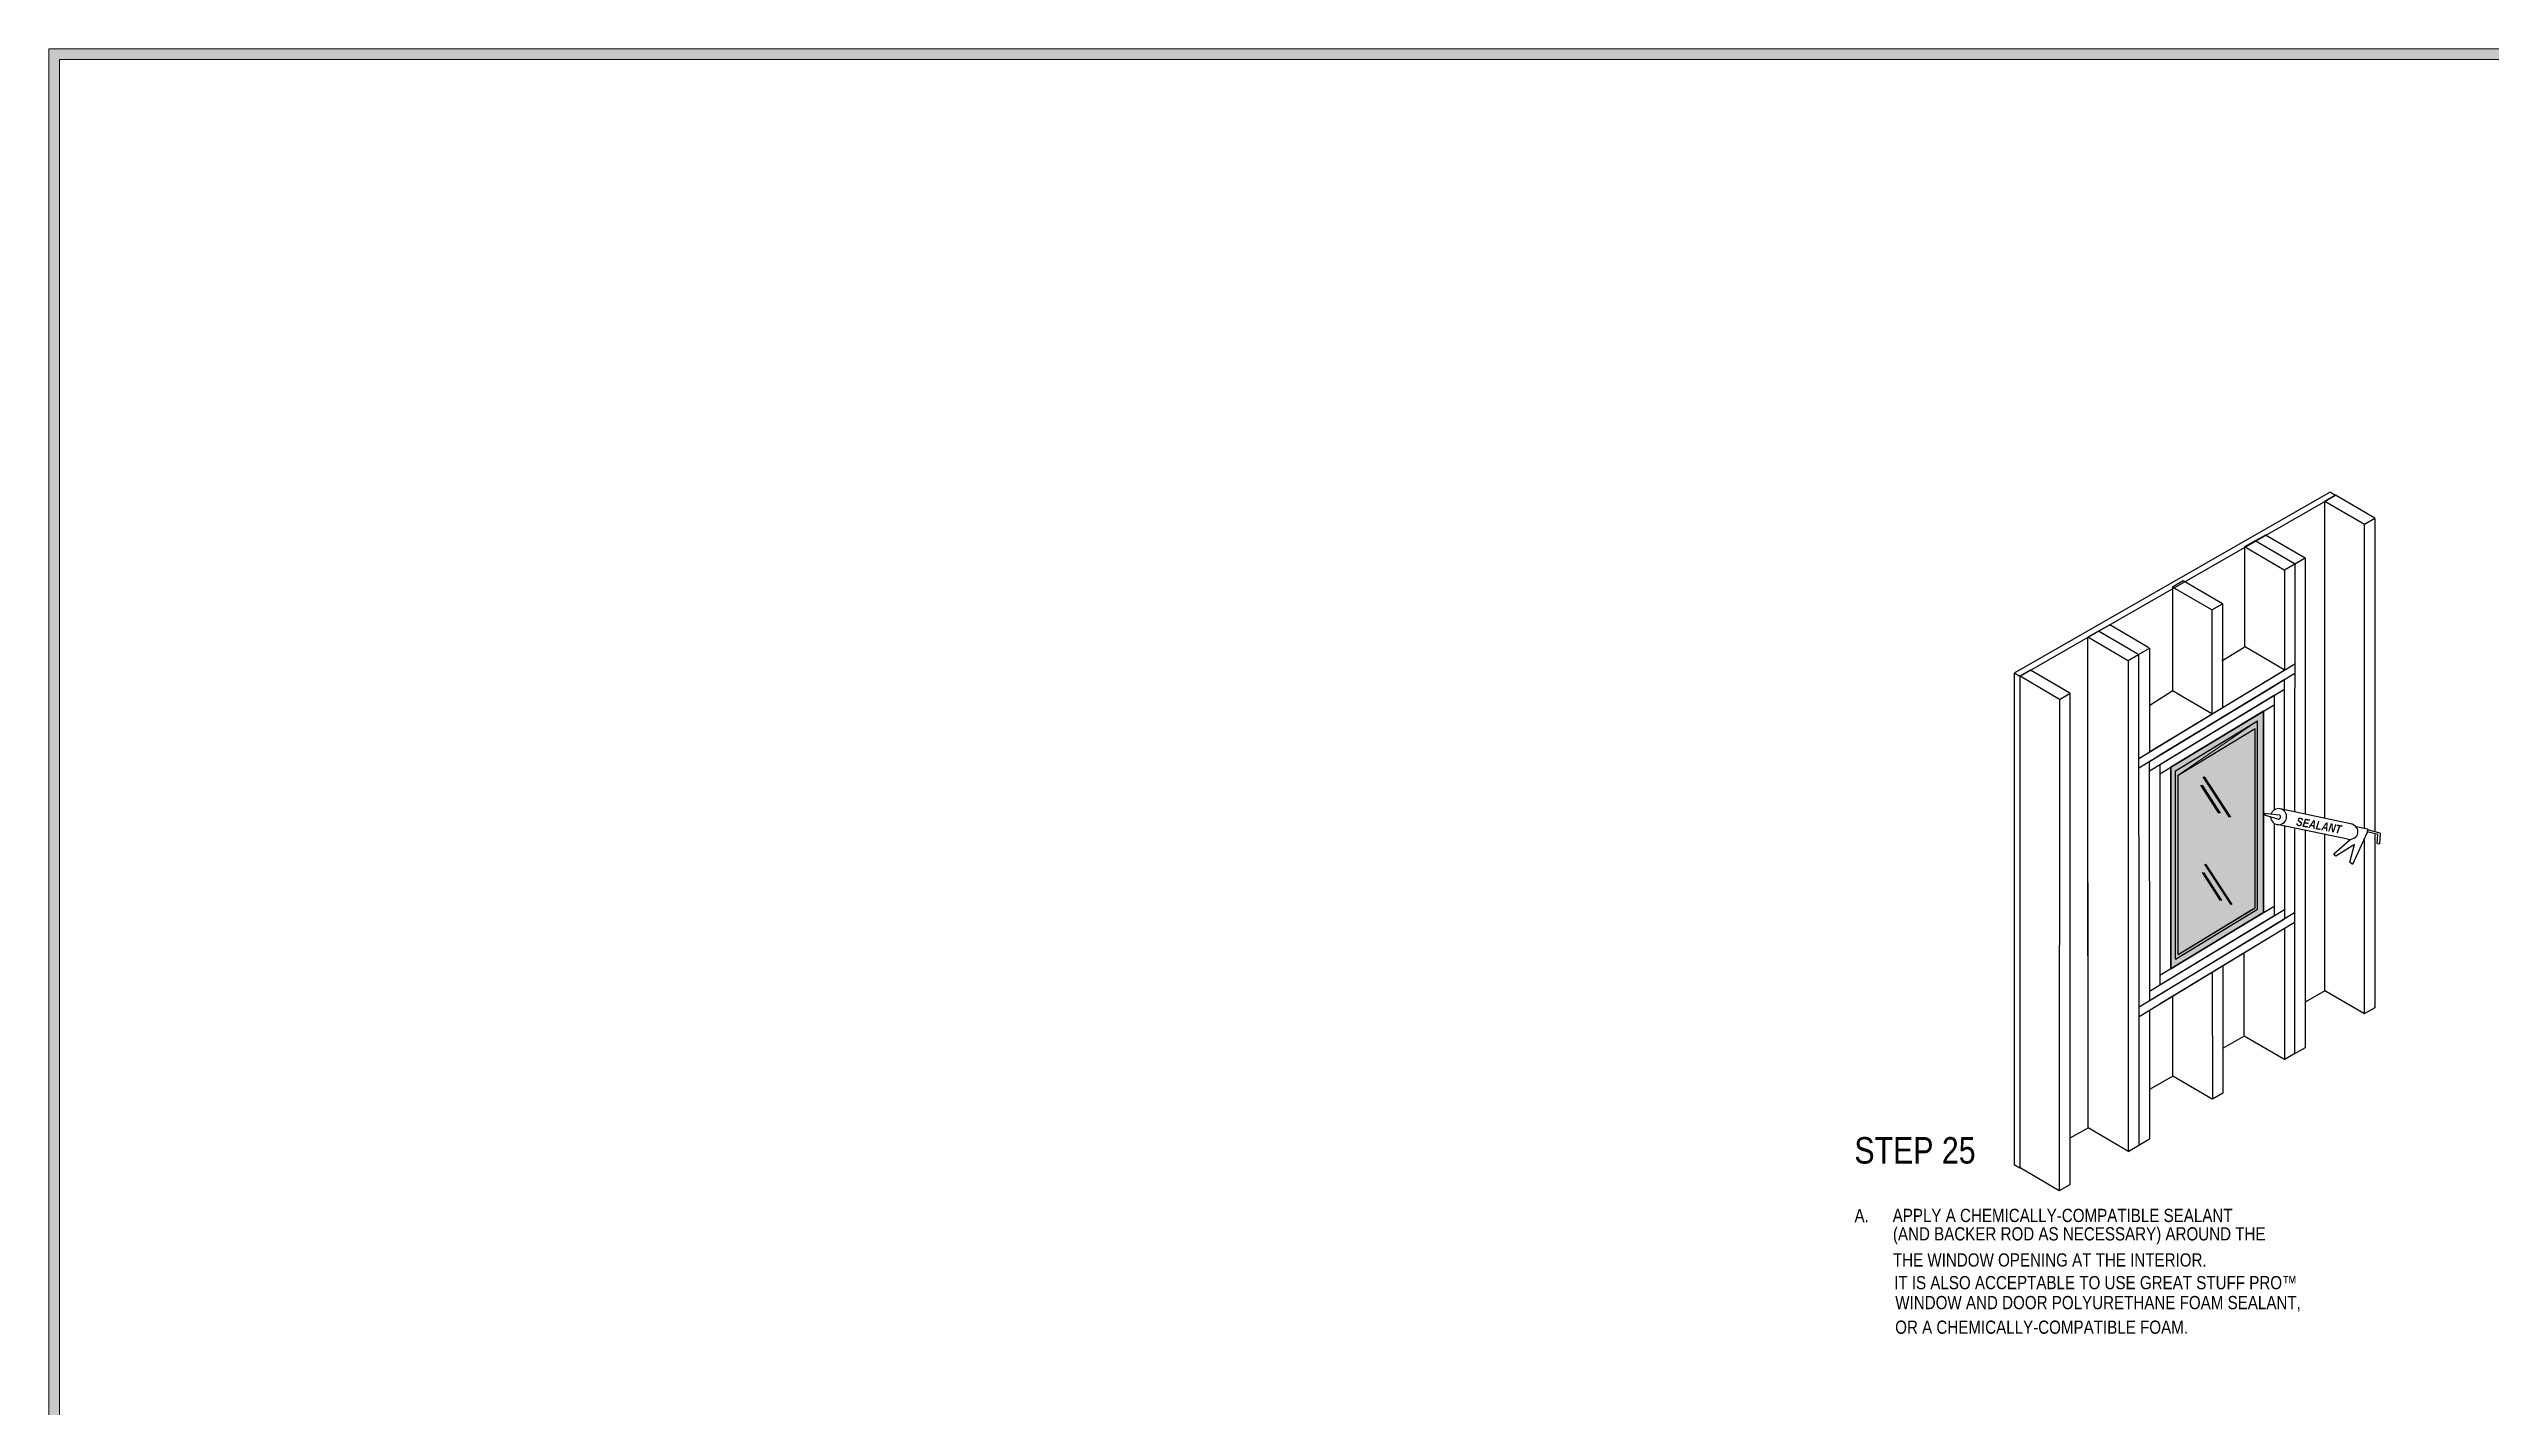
# Model space of a CAD drawing. Extents: x -1392 to 5791, y -3809 to 1722.
# Drawn here: x 2542 to 4621, y -2391 to -1236 of the extents above; entities that cross this region are included whole.
import ezdxf

# ---------------------------------------------------------------- set-up
doc = ezdxf.new("R2010")
doc.units = 0
doc.header["$MEASUREMENT"] = 0
for name, color, linetype, lineweight in [('.ATI-TEXT', 7, 'Continuous', 0), ('G-ANNO-TTLB', 7, 'Continuous', 0), ('T', 7, 'Continuous', 0), ('TYVEK', 7, 'Continuous', 0), ('X-REF - TRACED', 7, 'Continuous', 0)]:
    doc.layers.add(name, color=color, linetype=linetype, lineweight=lineweight)

# ---------------------------------------------------------------- blocks, each defined once
blk = doc.blocks.new('Block_83')
at = {"layer": '.ATI-TEXT', "char_height": 0.2, "attachment_point": 7}
for s, insert in [('\\C18;\\c0;\\FArial Narrow|b0|i0|c1;\\H11.249999;\\W1.000000;A.', (4079.3, -2234.1)), ('\\C18;\\c0;\\FArial Narrow|b0|i0|c1;\\H11.249999;\\W1.000000;APPLY A CHEMICALLY-COMPATIBLE SEALANT', (4111.8, -2234.1)), ('\\C18;\\c0;\\FArial Narrow|b0|i0|c1;\\H11.249999;\\W1.000000;(AND BACKER ROD AS NECESSARY) AROUND THE ', (4112, -2253)), ('\\C18;\\c0;\\FArial Narrow|b0|i0|c1;\\H11.249999;\\W1.000000;THE WINDOW OPENING AT THE INTERIOR.', (4112, -2272)), ('\\C18;\\c0;\\FArial Narrow|b0|i0|c1;\\H11.253398;\\W1.000000;IT IS ALSO ACCEPTABLE TO USE GREAT STUFF PRO™', (4113, -2291.3)), ('\\C18;\\c0;\\FArial Narrow|b0|i0|c1;\\H11.253398;\\W1.000000;WINDOW AND DOOR POLYURETHANE FOAM SEALANT, ', (4114, -2310.2)), ('\\C18;\\c0;\\FArial Narrow|b0|i0|c1;\\H11.253398;\\W1.000000;OR A CHEMICALLY-COMPATIBLE FOAM.', (4113.9, -2329.2))]:
    blk.add_mtext(s, dxfattribs=dict(at, insert=insert))
blk = doc.blocks.new('Block_628')
at = {"layer": 'TYVEK', "color": 33, "lineweight": 25, "true_color": 0xcc9966}
for p, q in [((4513.3, -1640.4), (4479.7, -1620.7)), ((4513.4, -2056.9), (4479.7, -2037.2))]:
    blk.add_line(p, q, dxfattribs=at)
blk = doc.blocks.new('Block_629')
at = {"layer": 'TYVEK', "color": 33, "lineweight": 25, "true_color": 0xcc9966}
for points in [[(4428.4, -2085.9)], [(4445.2, -2095.7)]]:
    blk.add_lwpolyline(points, dxfattribs=at)
blk = doc.blocks.new('Block_630')
at = {"layer": 'TYVEK', "color": 33, "lineweight": 25, "true_color": 0xcc9966}
for points in [[(4428.4, -1994.4)], [(4428.4, -2085.9)]]:
    blk.add_lwpolyline(points, dxfattribs=at)
blk = doc.blocks.new('Block_631')
at = {"layer": 'TYVEK', "color": 33, "lineweight": 25, "true_color": 0xcc9966}
blk.add_line((4253.8, -1789.2), (4262.8, -1784), dxfattribs=at)
blk.add_lwpolyline([(4246, -1774.3)], dxfattribs=at)
blk = doc.blocks.new('Block_632')
at = {"layer": 'TYVEK', "color": 33, "lineweight": 25, "true_color": 0xcc9966}
for points in [[(4313.7, -1735.8)], [(4330.3, -1745.6)]]:
    blk.add_lwpolyline(points, dxfattribs=at)
blk = doc.blocks.new('Block_633')
at = {"layer": 'TYVEK', "color": 33, "lineweight": 25, "true_color": 0xcc9966}
for p, q in [((4392, -1756.4), (4410.9, -1744.7)), ((4330.6, -1794), (4349.8, -1781.9))]:
    blk.add_line(p, q, dxfattribs=at)
blk = doc.blocks.new('Block_634')
at = {"layer": 'TYVEK', "color": 33, "lineweight": 25, "true_color": 0xcc9966}
blk.add_line((4321.1, -1750.9), (4330.3, -1745.6), dxfattribs=at)
for points in [[(4304.5, -1741.1)], [(4313.7, -1735.8)]]:
    blk.add_lwpolyline(points, dxfattribs=at)
blk = doc.blocks.new('Block_635')
at = {"layer": 'TYVEK', "color": 33, "lineweight": 25, "true_color": 0xcc9966}
for points in [[(4304.3, -1741.2)], [(4321.1, -1750.9)]]:
    blk.add_lwpolyline(points, dxfattribs=at)
blk = doc.blocks.new('Block_636')
at = {"layer": 'TYVEK', "color": 2, "lineweight": 25, "true_color": 0xffff00}
for points in [[(4262.6, -2181.3)], [(4279.8, -2171.4)]]:
    blk.add_lwpolyline(points, dxfattribs=at)
blk = doc.blocks.new('Block_637')
at = {"layer": 'TYVEK', "color": 3, "lineweight": 25, "true_color": 0x00ff00}
for points in [[(4422.4, -1890.7)], [(4352.5, -1933.1)]]:
    blk.add_lwpolyline(points, dxfattribs=at)
blk = doc.blocks.new('Block_638')
at = {"layer": 'TYVEK', "color": 3, "lineweight": 25, "true_color": 0x00ff00}
for p, q in [((4420.2, -1966.5), (4420.2, -1814.1)), ((4354.7, -2006.2), (4354.7, -1853.8))]:
    blk.add_line(p, q, dxfattribs=at)
blk = doc.blocks.new('Block_639')
at = {"layer": 'TYVEK', "color": 33, "lineweight": 25, "true_color": 0xcc9966}
blk.add_line((4312.1, -1756.1), (4321.1, -1750.9), dxfattribs=at)
blk.add_lwpolyline([(4304.3, -1741.2)], dxfattribs=at)
blk = doc.blocks.new('Block_640')
at = {"layer": 'TYVEK', "color": 33, "lineweight": 25, "true_color": 0xcc9966}
for points in [[(4368.5, -2030.4)], [(4368.5, -2120.6)]]:
    blk.add_lwpolyline(points, dxfattribs=at)
blk = doc.blocks.new('Block_641')
at = {"layer": 'TYVEK', "color": 33, "lineweight": 25, "true_color": 0xcc9966}
for points in [[(4368.5, -2120.6)], [(4383.9, -2129.5)]]:
    blk.add_lwpolyline(points, dxfattribs=at)
blk = doc.blocks.new('Block_642')
at = {"layer": 'TYVEK', "color": 33, "lineweight": 25, "true_color": 0xcc9966}
for points in [[(4496.4, -2047.2)], [(4513.2, -2056.9)]]:
    blk.add_lwpolyline(points, dxfattribs=at)
blk = doc.blocks.new('Block_643')
at = {"layer": 'TYVEK', "color": 33, "lineweight": 25, "true_color": 0xcc9966}
for points in [[(4496.4, -2047.2)], [(4513.2, -2056.9)]]:
    blk.add_lwpolyline(points, dxfattribs=at)
blk = doc.blocks.new('Block_644')
at = {"layer": 'TYVEK', "color": 33, "lineweight": 25, "true_color": 0xcc9966}
for points in [[(4496.4, -1928.7)], [(4496.4, -2047.2)]]:
    blk.add_lwpolyline(points, dxfattribs=at)
blk = doc.blocks.new('Block_645')
at = {"layer": 'TYVEK', "color": 33, "lineweight": 25, "true_color": 0xcc9966}
for p, q in [((4253.9, -1789.2), (4220.3, -1769.5)), ((4253.5, -2207.4), (4220.3, -2187.9))]:
    blk.add_line(p, q, dxfattribs=at)
blk = doc.blocks.new('Block_646')
at = {"layer": 'TYVEK', "color": 33, "lineweight": 25, "true_color": 0xcc9966}
for p, q in [((4311.6, -1756), (4278, -1736.3)), ((4444.6, -2095.4), (4411, -2075.7)), ((4383.8, -2129.5), (4350.1, -2109.8)), ((4311.9, -2173.6), (4278.3, -2153.9))]:
    blk.add_line(p, q, dxfattribs=at)

msp = doc.modelspace()

# ---------------------------------------------------------------- hatches: boundary and pattern name
at = {"layer": 'G-ANNO-TTLB', "true_color": 0xff00ff, "transparency": 33554687}
h = msp.add_hatch(color=6, dxfattribs=at)
edge = h.paths.add_edge_path()
edge.add_spline(control_points=[(5472, -3692.6), (5472, -3692.6), (2542.5, -3692.6), (2542.5, -3692.6), (2542.5, -3692.6), (2542.5, -1235.6), (2542.5, -1235.6), (2542.5, -1235.6), (5472, -1235.6), (5472, -1235.6), (5472, -1235.6), (5472, -3692.6), (5472, -3692.6)], knot_values=[0, 0, 0, 0, 1, 1, 1, 2, 2, 2, 3, 3, 3, 4, 4, 4, 4], degree=3, periodic=0)
edge = h.paths.add_edge_path()
edge.add_spline(control_points=[(2551.5, -1244.6), (2551.5, -1244.6), (2551.5, -3683.6), (2551.5, -3683.6), (2551.5, -3683.6), (5463, -3683.6), (5463, -3683.6), (5463, -3683.6), (5463, -1244.6), (5463, -1244.6), (5463, -1244.6), (2551.5, -1244.6), (2551.5, -1244.6)], knot_values=[0, 0, 0, 0, 1, 1, 1, 2, 2, 2, 3, 3, 3, 4, 4, 4, 4], degree=3, periodic=0)
edge.add_line((2551.5, -1244.6), (2551.5, -1244.6))
at = {"layer": 'TYVEK', "true_color": 0x848484, "transparency": 33554457}
for points in [[(4427.7, -1799.2), (4348.9, -1847), (4348.9, -2018.4), (4427.7, -1970.6), (4427.7, -1799.2)], [(4418.1, -1967.8), (4354.7, -2006.2), (4354.7, -1853.8), (4422.4, -1807.5), (4422.4, -1967.8)]]:
    msp.add_hatch(color=252, dxfattribs=at).paths.add_polyline_path(points)

# ---------------------------------------------------------------- linework, layer by layer
at = {"layer": 'G-ANNO-TTLB', "color": 6, "lineweight": 9, "true_color": 0xff00ff}
for p, q in [((2542.5, -1235.6), (2542.5, -3692.6)), ((2551.5, -1244.6), (2551.5, -3683.6)), ((2551.5, -3683.6), (2551.5, -1244.6))]:
    msp.add_line(p, q, dxfattribs=at)
at = {"layer": 'G-ANNO-TTLB'}
for points in [[(5472, -3692.6), (5472, -3692.6), (2542.5, -3692.6), (2542.5, -3692.6), (2542.5, -3692.6), (2542.5, -1235.6), (2542.5, -1235.6), (2542.5, -1235.6), (5472, -1235.6), (5472, -1235.6), (5472, -1235.6), (5472, -3692.6), (5472, -3692.6)], [(2551.5, -1244.6), (2551.5, -1244.6), (2551.5, -3683.6), (2551.5, -3683.6), (2551.5, -3683.6), (5463, -3683.6), (5463, -3683.6), (5463, -3683.6), (5463, -1244.6), (5463, -1244.6), (5463, -1244.6), (2551.5, -1244.6), (2551.5, -1244.6)]]:
    msp.add_open_spline(points, degree=3, knots=[0, 0, 0, 0, 1, 1, 1, 2, 2, 2, 3, 3, 3, 4, 4, 4, 4], dxfattribs=at)
at = {"layer": 'T', "color": 252, "lineweight": 25, "true_color": 0x848484}
for p, q in [((4389.5, -1886), (4374.1, -1862.2)), ((4375.9, -1855), (4398.3, -1889.4)), ((4377.1, -1929.3), (4399.5, -1963.7)), ((4390.7, -1960.3), (4375.4, -1936.5))]:
    msp.add_line(p, q, dxfattribs=at)
at = {"layer": 'TYVEK', "color": 18, "lineweight": 25, "true_color": 0x000000}
for p, q in [((4483.5, -1613.2), (4215.2, -1766.9)), ((4215.2, -1766.9), (4215.2, -2185.3))]:
    msp.add_line(p, q, dxfattribs=at)
at = {"layer": 'TYVEK', "color": 2, "lineweight": 25, "true_color": 0xffff00}
for p, q in [((4488.7, -1615.6), (4220, -1769.6)), ((4488.7, -1615.6), (4483.9, -1612.8)), ((4220, -1769.7), (4215.2, -1766.9)), ((4479.7, -2037.2), (4463, -2046.9)), ((4411, -2075.7), (4393.2, -2085.9)), ((4350.1, -2109.8), (4330.8, -2120.8)), ((4278.4, -2153.7), (4262.6, -2162.7)), ((4219.9, -2188), (4215.2, -2185.3))]:
    msp.add_line(p, q, dxfattribs=at)
at = {"layer": 'TYVEK', "color": 33, "lineweight": 25, "true_color": 0xcc9966}
for p, q in [((4488.7, -1615.5), (4479.7, -1620.7)), ((4479.7, -1890.2), (4479.7, -1620.8)), ((4522.1, -1635.1), (4488.7, -1615.5)), ((4522.1, -1635.1), (4488.7, -1615.5)), ((4513.2, -1640.4), (4513.2, -1898.4)), ((4522.2, -1635.2), (4513.4, -1640.3)), ((4522.2, -1635.2), (4513.4, -1640.3)), ((4522.2, -1635.2), (4522.2, -1901.6)), ((4420.3, -1654.3), (4411.3, -1659.5)), ((4444.9, -1679.2), (4411.3, -1659.5)), ((4411.3, -1659.5), (4411.3, -1744.2)), ((4453.7, -1673.8), (4420.3, -1654.3)), ((4429, -1649.3), (4420.9, -1654)), ((4462.8, -1669), (4429, -1649.3)), ((4454, -1674.1), (4445.2, -1679.2)), ((4445.2, -1679.2), (4445.2, -1764.3)), ((4454, -1674.1), (4453.9, -1884.9)), ((4462.8, -1669), (4454, -1674.1)), ((4462.8, -1669), (4462.8, -1886.5)), ((4359, -1688.4), (4350, -1693.6)), ((4383.4, -1713.1), (4350, -1693.6)), ((4350, -1693.6), (4350, -1781.8)), ((4392.4, -1708), (4359, -1688.4)), ((4383.4, -1713.1), (4392.4, -1708)), ((4383.4, -1713.1), (4383.5, -1801.7)), ((4392.4, -1708), (4392.4, -1796.3)), ((4286.9, -1731.1), (4278, -1736.3)), ((4278, -2007.3), (4278, -1736.4)), ((4278.3, -2153.9), (4278, -1736.4)), ((4320.4, -1750.7), (4286.9, -1731.1)), ((4320.4, -1750.7), (4286.9, -1731.1)), ((4296.5, -1725.7), (4287.5, -1730.9)), ((4329.9, -1745.3), (4296.5, -1725.7)), ((4330.3, -1745.6), (4330.3, -1834)), ((4445, -1763.9), (4411.3, -1744.2)), ((4229.2, -1764.3), (4220.3, -1769.5)), ((4262.6, -1783.9), (4229.2, -1764.3)), ((4262.6, -1783.9), (4229.2, -1764.3)), ((4312.1, -1756.1), (4312.1, -1853)), ((4321.1, -1750.9), (4321.2, -2059.1)), ((4329.9, -1834.2), (4444.8, -1764.5)), ((4330.2, -1834), (4445.1, -1764.4)), ((4339.3, -1828.5), (4454, -1759)), ((4220.3, -2040.5), (4220.3, -1769.6)), ((4220.3, -2187.9), (4220.3, -1769.6)), ((4262.6, -1784.1), (4262.6, -2202.2)), ((4321.2, -1839.4), (4436.1, -1769.8)), ((4321.2, -1847.5), (4436.1, -1777.8)), ((4329.9, -1842.2), (4444.8, -1772.6)), ((4330.2, -1842.1), (4445.1, -1772.4)), ((4330.3, -1842), (4445.2, -1772.4)), ((4330.3, -1850), (4445.2, -1780.4)), ((4339.3, -1836.5), (4454, -1767)), ((4339.3, -1844.5), (4436.4, -1785.7)), ((4383.5, -1801.5), (4350, -1781.8)), ((4436.4, -1785.7), (4436.4, -1882.7)), ((4445.1, -1772.4), (4445.1, -1883)), ((4253.8, -1789.2), (4253.6, -2207.5)), ((4339.3, -1852.6), (4436.4, -1793.8)), ((4348.5, -1847), (4427.4, -1799.2)), ((4427.4, -1799.2), (4427.4, -1970.6)), ((4383.5, -1809.7), (4383.5, -1810)), ((4330.2, -1842.1), (4330.3, -2045.5)), ((4339.3, -1844.5), (4339.3, -2032)), ((4348.5, -1847), (4348.5, -2018.4)), ((4312.1, -1853), (4312.3, -2174.1)), ((4436.4, -1894.9), (4436.4, -1973.2)), ((4445.2, -1897.4), (4445.2, -1975.9)), ((4453.9, -1899.4), (4453.9, -2090.7)), ((4462.8, -1901), (4462.8, -2085.6)), ((4479.7, -2037.2), (4479.7, -1904.1)), ((4513.2, -1908.4), (4513.2, -2056.9)), ((4522.2, -1904.1), (4522.2, -2051.7)), ((4330.3, -2037.5), (4445.2, -1967.9)), ((4339.3, -2024), (4436.4, -1965.2)), ((4339.3, -2032), (4436.4, -1973.2)), ((4339.5, -2040), (4453.9, -1970.6)), ((4348.5, -2018.4), (4427.4, -1970.6)), ((4321.6, -2050.8), (4436.5, -1981.2)), ((4321.6, -2058.9), (4436.5, -1989.2)), ((4330.3, -2045.5), (4445.2, -1975.9)), ((4339.5, -2048), (4453.9, -1978.7)), ((4410.6, -1988.8), (4410.6, -1988.7)), ((4445.2, -1983.9), (4445.2, -2095.7)), ((4392.8, -2015.7), (4392.8, -2124.3)), ((4411, -2075.7), (4411, -2005.3)), ((4383.8, -2021.1), (4383.9, -2129.5)), ((4330.3, -2053.6), (4330.3, -2163.5)), ((4350.1, -2109.8), (4350.1, -2041.7)), ((4522.2, -2051.7), (4513.2, -2056.9)), ((4321.2, -2059.1), (4321.3, -2168.9)), ((4454, -2090.6), (4445, -2095.8)), ((4462.8, -2085.6), (4453.8, -2090.7)), ((4392.8, -2124.3), (4383.9, -2129.5)), ((4321.3, -2168.9), (4312.3, -2174.1)), ((4330.3, -2163.5), (4321.3, -2168.9)), ((4262.6, -2202.2), (4253.6, -2207.5))]:
    msp.add_line(p, q, dxfattribs=at)
at = {"layer": 'TYVEK', "color": 3, "lineweight": 25, "true_color": 0x00ff00}
for p, q in [((4352.5, -1849.9), (4422.4, -1807.5)), ((4422.4, -1967.8), (4422.4, -1807.5)), ((4354.7, -1853.8), (4420.2, -1814.1)), ((4352.5, -2010.2), (4352.5, -1849.9)), ((4352.5, -2010.2), (4422.4, -1967.8)), ((4354.7, -2006.2), (4420.2, -1966.5))]:
    msp.add_line(p, q, dxfattribs=at)
at = {"layer": 'TYVEK', "color": 252, "lineweight": 25, "true_color": 0x848484}
for p, q in [((4375.1, -1862.2), (4390.5, -1886)), ((4376.9, -1855), (4399.3, -1889.4)), ((4378.1, -1929.3), (4400.5, -1963.7)), ((4376.4, -1936.5), (4391.7, -1960.3))]:
    msp.add_line(p, q, dxfattribs=at)
at = {"layer": 'TYVEK', "color": 33, "lineweight": 25, "true_color": 0xcc9966}
for points in [[(4479.7, -1620.8)], [(4454, -1674.1)], [(4462.8, -1669)], [(4392.4, -1708)], [(4312.1, -1756.1)], [(4253.8, -1789.2)], [(4479.7, -2037.2)], [(4522.2, -2051.7)], [(4295.5, -2164.1)], [(4236.8, -2203.7)]]:
    msp.add_lwpolyline(points, dxfattribs=at)
at = {"layer": 'TYVEK', "color": 18, "lineweight": 60, "true_color": 0x000000}
msp.add_lwpolyline([(4348.5, -1847), (4427.4, -1799.2), (4427.4, -1970.6), (4348.5, -2018.4), (4348.5, -1847)], dxfattribs=at)
at = {"layer": 'TYVEK'}
for points in [[(4427.7, -1799.2), (4348.9, -1847), (4348.9, -2018.4), (4427.7, -1970.6), (4427.7, -1799.2)], [(4418.1, -1967.8), (4354.7, -2006.2), (4354.7, -1853.8), (4422.4, -1807.5), (4422.4, -1967.8)]]:
    msp.add_lwpolyline(points, dxfattribs=at)
at = {"layer": 'X-REF - TRACED', "color": 1, "lineweight": 25, "true_color": 0xff0000}
for p, q in [((4427.9, -1887.5), (4439.3, -1890.9)), ((4428.1, -1886.1), (4441.1, -1887.5)), ((4501.5, -1895.1), (4441.7, -1882.3)), ((4499.3, -1908.2), (4439.1, -1895.7)), ((4487.3, -1920.6), (4501.1, -1908.4)), ((4515.7, -1902.6), (4503.2, -1929.8)), ((4506.3, -1897.4), (4516, -1899.4)), ((4516, -1899.4), (4515.7, -1902.6)), ((4524.7, -1904.2), (4515.7, -1902)), ((4526.7, -1902.9), (4516, -1900.3)), ((4524.1, -1911.9), (4524.7, -1904.2)), ((4524.1, -1911.9), (4526, -1912)), ((4526.3, -1912), (4527, -1902.9)), ((4489.1, -1922.7), (4487.3, -1920.6)), ((4504.9, -1912.6), (4489.1, -1922.7)), ((4500.8, -1927.6), (4504.9, -1912.6)), ((4503.2, -1929.8), (4500.8, -1927.6))]:
    msp.add_line(p, q, dxfattribs=at)
msp.add_circle((4428.1, -1886.8), 0.721, dxfattribs=at)
for points, knots in [([(4433.4, -1889.2), (4433.5, -1892.9), (4436.7, -1895.9), (4440.5, -1895.8), (4444.2, -1895.7), (4447.2, -1892.5), (4447.1, -1888.8), (4447, -1885), (4443.8, -1882), (4440, -1882.1), (4437.2, -1882.2), (4434.7, -1884.1), (4433.8, -1886.7)], [0, 0, 0, 0, 1, 1, 1, 2, 2, 2, 3, 3, 3, 4, 4, 4, 4]), ([(4439.3, -1890.9), (4440.2, -1891.4), (4441.3, -1891), (4441.8, -1890), (4442.2, -1889.1), (4441.9, -1888), (4441.1, -1887.5)], [0, 0, 0, 0, 1, 1, 1, 2, 2, 2, 2]), ([(4499.3, -1908.2), (4503.4, -1908.8), (4507.2, -1906.4), (4507.7, -1902.8), (4508.3, -1899.2), (4505.5, -1895.8), (4501.5, -1895.1)], [0, 0, 0, 0, 1, 1, 1, 2, 2, 2, 2])]:
    msp.add_open_spline(points, degree=3, knots=knots, dxfattribs=at)

# ---------------------------------------------------------------- block references
at = {"layer": '.ATI-TEXT'}
msp.add_blockref('Block_83', (0, 0), dxfattribs=at)
at = {"layer": 'TYVEK'}
for name in ['Block_628', 'Block_646', 'Block_635', 'Block_639', 'Block_634', 'Block_632', 'Block_633', 'Block_645', 'Block_631', 'Block_638', 'Block_637', 'Block_644', 'Block_630', 'Block_640', 'Block_642', 'Block_643', 'Block_629', 'Block_641', 'Block_636']:
    msp.add_blockref(name, (0, 0), dxfattribs=at)

# ---------------------------------------------------------------- texts
at = {"layer": '.ATI-TEXT', "insert": (4079.2, -2184.5), "char_height": 0.2, "attachment_point": 7}
msp.add_mtext('\\C18;\\c0;\\FArial Narrow|b0|i0|c1;\\H22.499999;\\W1.000000;STEP 25', dxfattribs=at)
at = {"layer": 'TYVEK', "insert": (4454.8, -1896.6), "char_height": 0.2, "attachment_point": 7, "rotation": 349.5335}
msp.add_mtext('\\C252;\\c8684676;\\FArial Narrow Bold Italic|b1|i1|c1;\\H7.215496;\\W0.994519;SEALANT', dxfattribs=at)

doc.saveas('drawing.dxf')
